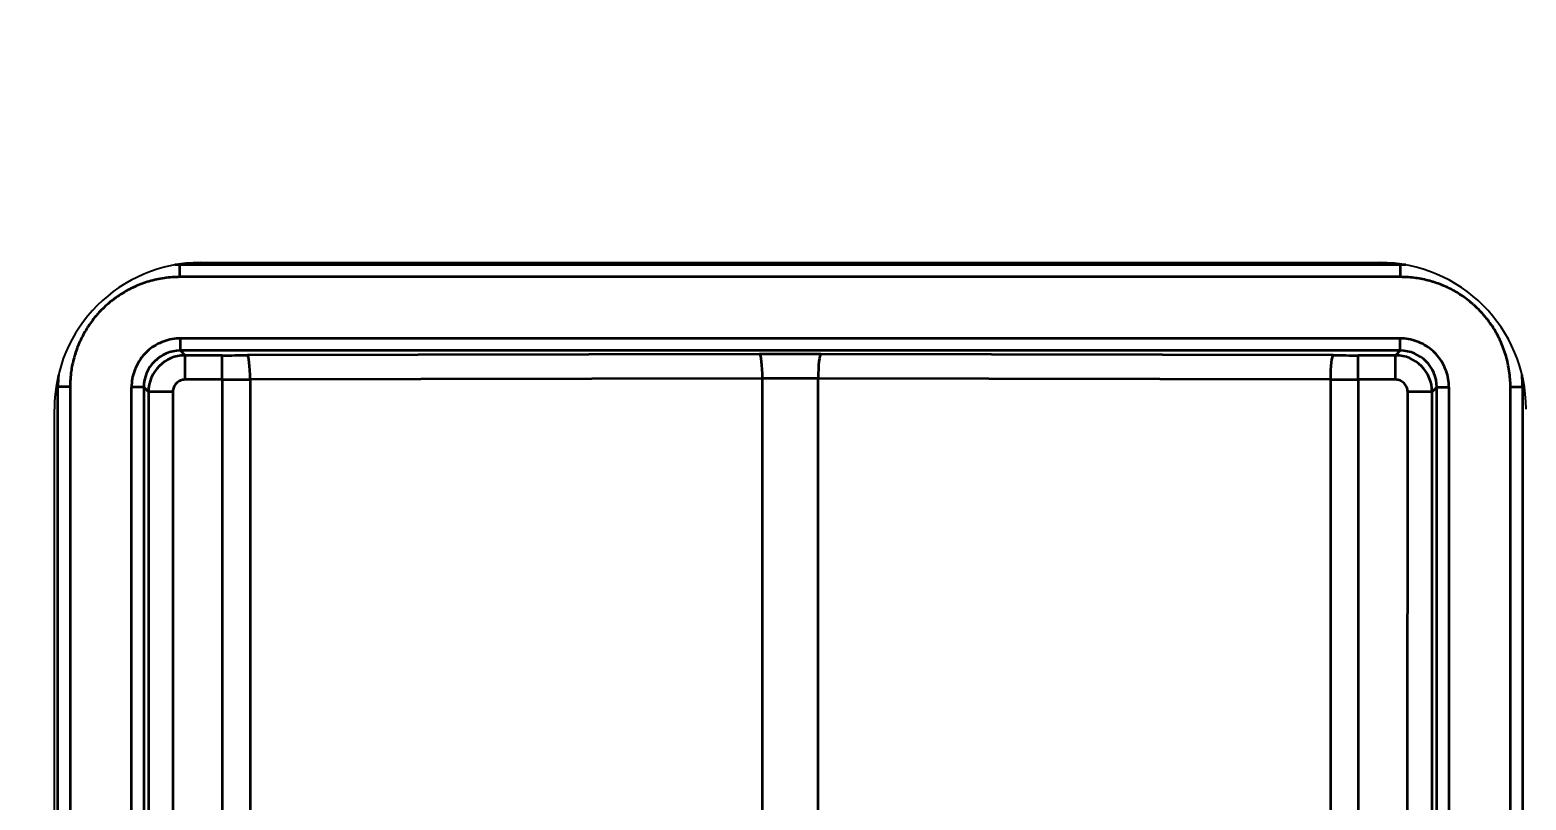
# Model space of a CAD drawing. Header units: millimetres. Extents: x 68 to 2000, y 100 to 2870.
# Drawn here: x 518.3 to 579.6, y 2404.7 to 2436.3 of the extents above; entities that cross this region are included whole.
import ezdxf

# ---------------------------------------------------------------- set-up
doc = ezdxf.new("R2010")
doc.units = ezdxf.units.MM
doc.header["$LTSCALE"] = 10
for name, color, linetype, lineweight in [('_Sichtbarkanten', 7, 'Continuous', 25), ('Bemaßung (ISO)', 7, 'Continuous', 25), ('Sichtbar schmal (ISO)', 7, 'Continuous', 35)]:
    doc.layers.add(name, color=color, linetype=linetype, lineweight=lineweight)
doc.styles.add('Notiztext (DIN)', font='verdana.ttf')
doc.dimstyles.new('Standard (DIN)', dxfattribs={"dimscale": 10, "dimtxt": 2.5, "dimasz": 2.5, "dimexe": 2, "dimexo": 4, "dimgap": 0.5, "dimtad": 1, "dimdec": 1, "dimrnd": 1e-08, "dimtxsty": 'Notiztext (DIN)', "dimcen": 0.09, "dimclrd": 256, "dimclre": 256, "dimclrt": 256, "dimadec": 0, "dimazin": 2, "dimtfac": 1, "dimtmove": 0, "dimatfit": 3, "dimfxl": 0, "dimtolj": 1, "dimtzin": 0, "dimlwd": -1, "dimlwe": -1, "dimarcsym": 0})

# ---------------------------------------------------------------- blocks, each defined once
blk = doc.blocks.new('*D76')
at = {"layer": 'Bemaßung (ISO)', "transparency": 16777216}
for p, q in [((449.279, 2523.67), (288.409, 2523.67)), ((308.409, 2498.67), (308.409, 2098.672)), ((484.32, 2073.672), (288.409, 2073.672))]:
    blk.add_line(p, q, dxfattribs=at)
for points in [[(304.243, 2498.67), (312.576, 2498.67), (308.409, 2523.67)], [(304.243, 2098.672), (312.576, 2098.672), (308.409, 2073.672)]]:
    blk.add_solid(points, dxfattribs=at)
at = {"layer": 'Defpoints', "color": 0, "transparency": 16777216}
for p in [(489.279, 2523.67), (308.409, 2073.672), (524.32, 2073.672)]:
    blk.add_point(p, dxfattribs=at)
at = {"layer": 'Bemaßung (ISO)', "transparency": 16777216, "insert": (277.385, 2267.66), "char_height": 25, "attachment_point": 1, "rotation": 90, "style": 'Notiztext (DIN)'}
blk.add_mtext('\\A1;450', dxfattribs=at)
blk = doc.blocks.new('*D78')
at = {"layer": 'Bemaßung (ISO)', "transparency": 16777216}
for p, q in [((484.438, 2423.661), (377.204, 2423.661)), ((397.204, 1748.679), (397.204, 2398.661)), ((484.438, 1723.679), (377.204, 1723.679))]:
    blk.add_line(p, q, dxfattribs=at)
for points in [[(393.038, 2398.661), (401.371, 2398.661), (397.204, 2423.661)], [(393.038, 1748.679), (401.371, 1748.679), (397.204, 1723.679)]]:
    blk.add_solid(points, dxfattribs=at)
at = {"layer": 'Defpoints', "color": 0, "transparency": 16777216}
for p in [(397.204, 2423.661), (524.438, 2423.661), (524.438, 1723.679)]:
    blk.add_point(p, dxfattribs=at)
at = {"layer": 'Bemaßung (ISO)', "transparency": 16777216, "insert": (366.18, 2043.306), "char_height": 25, "attachment_point": 1, "rotation": 90, "style": 'Notiztext (DIN)'}
blk.add_mtext('\\A1;700', dxfattribs=at)

msp = doc.modelspace()

# ---------------------------------------------------------------- linework, layer by layer
at = {"layer": '_Sichtbarkanten'}
for p, q in [((525.279, 2426.77), (573.579, 2426.77)), ((519.279, 1726.57), (519.279, 2420.77))]:
    msp.add_line(p, q, dxfattribs=at)
for centre, start, end in [((525.279, 2420.77), 90, 180), ((573.579, 2420.77), 0, 90)]:
    msp.add_arc(centre, 6, start, end, dxfattribs=at)
at = {"layer": 'Sichtbar schmal (ISO)'}
for p, q in [((524.394, 2426.704), (524.42, 2426.678)), ((574.439, 2426.678), (524.42, 2426.678)), ((524.42, 2426.179), (524.42, 2426.678)), ((574.439, 2426.678), (574.465, 2426.704)), ((574.439, 2426.179), (574.439, 2426.678)), ((574.439, 2426.179), (524.42, 2426.179)), ((574.421, 2423.661), (524.438, 2423.661)), ((524.438, 2423.161), (524.438, 2423.661)), ((574.421, 2423.161), (574.421, 2423.661)), ((574.421, 2423.161), (524.438, 2423.161)), ((524.63, 2422.969), (524.438, 2423.161)), ((524.63, 2421.974), (524.63, 2422.969)), ((526.157, 2422.969), (524.63, 2422.969)), ((526.157, 2421.974), (526.157, 2422.969)), ((548.174, 2423.012), (527.184, 2422.97)), ((571.675, 2422.97), (550.685, 2423.012)), ((574.229, 2422.969), (572.702, 2422.969)), ((572.702, 2421.974), (572.702, 2422.969)), ((574.421, 2423.161), (574.229, 2422.969)), ((574.229, 2421.974), (574.229, 2422.969)), ((519.359, 2421.741), (519.421, 2421.679)), ((519.921, 2421.679), (519.421, 2421.679)), ((519.421, 1725.661), (519.421, 2421.679)), ((519.921, 2421.679), (519.921, 1725.661)), ((522.438, 1725.678), (522.438, 2421.662)), ((522.938, 2421.662), (522.438, 2421.662)), ((522.938, 2421.662), (522.938, 1725.678)), ((523.13, 2421.469), (522.938, 2421.662)), ((526.157, 2421.974), (524.63, 2421.974)), ((526.157, 2421.974), (526.157, 2388.349)), ((548.288, 2422.018), (527.298, 2421.975)), ((527.298, 2421.975), (527.298, 2388.349)), ((548.288, 2403.764), (548.288, 2422.018)), ((571.561, 2421.975), (550.571, 2422.018)), ((550.571, 2403.764), (550.571, 2422.018)), ((571.561, 2421.975), (571.561, 2388.349)), ((574.229, 2421.974), (572.702, 2421.974)), ((572.702, 2421.974), (572.702, 2388.349)), ((575.921, 2421.662), (575.729, 2421.469)), ((575.921, 1725.678), (575.921, 2421.662)), ((575.921, 2421.662), (576.421, 2421.662)), ((576.421, 2421.662), (576.421, 1725.678)), ((578.938, 1725.661), (578.938, 2421.679)), ((578.938, 2421.679), (579.438, 2421.679)), ((579.438, 2421.679), (579.5, 2421.741)), ((579.438, 2421.679), (579.438, 1725.661)), ((523.13, 2421.469), (523.153, 2171.286)), ((524.13, 2421.474), (524.153, 2171.292)), ((574.706, 2171.292), (574.729, 2421.474)), ((575.706, 2171.286), (575.729, 2421.469))]:
    msp.add_line(p, q, dxfattribs=at)
for centre, major_axis, ratio, start_param, end_param in [((524.422, 2421.678), (3.537, -3.536), 0.999752, 2.356294, 2.397991), ((574.437, 2421.678), (3.537, 3.536), 0.999752, 0.743639, 0.785336), ((524.438, 2421.661), (1.071, -1.051), 0.999502, 2.347233, 3.917727), ((524.63, 2421.469), (-0.971, -1.143), 0.999883, 3.846181, 5.416735), ((526.157, 2423.126), (-8.998, 0), 0.017452, 1.570798, 1.685192), ((527.184, 2421.97), (-0.002, 1), 0.11413, 4.717362, 6.265617), ((549.429, 2422.821), (-10.997, 0), 0.017452, 4.597992, 4.826786), ((548.174, 2422.012), (-0.002, 1), 0.11413, 4.717362, 6.265617), ((550.685, 2422.012), (0.002, 1), 0.11413, 0.017568, 1.565823), ((571.675, 2421.97), (0.002, 1), 0.11413, 0.017568, 1.565823), ((572.702, 2423.126), (-8.998, 0), 0.017452, 1.456401, 1.570795), ((574.229, 2421.469), (-0.971, 1.143), 0.999883, 4.008043, 5.578597), ((574.42, 2421.661), (1.052, 1.07), 0.999498, 5.489673, 7.060161), ((524.422, 2421.678), (3.537, -3.536), 0.999752, 3.828562, 3.926775), ((574.437, 2421.678), (3.537, 3.536), 0.999752, 5.498041, 5.596253), ((526.157, 2422.126), (-9.998, 0), 0.015186, 1.570796, 1.685187), ((549.429, 2421.822), (-9.997, 0), 0.01972, 4.597986, 4.826791), ((572.702, 2422.126), (-9.998, 0), 0.015185, 1.456405, 1.570796), ((524.13, 2421.469), (-1, 0), 0.005236, 4.712389, 6.265732), ((574.729, 2421.469), (1, 0), 0.005236, 0.017454, 1.570797)]:
    msp.add_ellipse(centre, major_axis=major_axis, ratio=ratio, start_param=start_param, end_param=end_param, dxfattribs=at)
for points, knots in [([(524.42, 2426.179), (524.206, 2426.179), (523.994, 2426.163), (523.783, 2426.133), (523.78, 2426.133), (523.776, 2426.132), (523.772, 2426.132), (523.565, 2426.101), (523.36, 2426.057), (523.158, 2425.998), (522.956, 2425.939), (522.758, 2425.866), (522.567, 2425.779), (522.562, 2425.777), (522.558, 2425.775), (522.554, 2425.773), (522.367, 2425.688), (522.186, 2425.59), (522.012, 2425.48), (522.004, 2425.475), (521.997, 2425.47), (521.989, 2425.465), (521.82, 2425.357), (521.658, 2425.237), (521.505, 2425.106), (521.494, 2425.098), (521.484, 2425.089), (521.474, 2425.08), (521.325, 2424.951), (521.185, 2424.813), (521.055, 2424.665), (521.043, 2424.652), (521.031, 2424.639), (521.019, 2424.625), (520.893, 2424.48), (520.776, 2424.326), (520.67, 2424.166), (520.658, 2424.147), (520.646, 2424.129), (520.634, 2424.11), (520.533, 2423.953), (520.441, 2423.788), (520.36, 2423.619), (520.349, 2423.594), (520.337, 2423.57), (520.326, 2423.546), (520.248, 2423.374), (520.18, 2423.197), (520.124, 2423.016), (520.116, 2422.992), (520.109, 2422.967), (520.102, 2422.943), (520.046, 2422.752), (520.003, 2422.558), (519.973, 2422.362), (519.971, 2422.347), (519.968, 2422.331), (519.966, 2422.316), (519.936, 2422.105), (519.921, 2421.893), (519.921, 2421.679)], [0, 0, 0, 0, 0.090909, 0.090909, 0.090909, 0.092583, 0.092583, 0.092583, 0.181555, 0.181555, 0.181555, 0.2707, 0.2707, 0.2707, 0.272727, 0.272727, 0.272727, 0.359761, 0.359761, 0.359761, 0.363636, 0.363636, 0.363636, 0.448839, 0.448839, 0.448839, 0.454545, 0.454545, 0.454545, 0.53792, 0.53792, 0.53792, 0.545455, 0.545455, 0.545455, 0.627084, 0.627084, 0.627084, 0.636364, 0.636364, 0.636364, 0.715901, 0.715901, 0.715901, 0.727273, 0.727273, 0.727273, 0.807431, 0.807431, 0.807431, 0.818182, 0.818182, 0.818182, 0.902459, 0.902459, 0.902459, 0.909091, 0.909091, 0.909091, 1, 1, 1, 1]), ([(578.938, 2421.679), (578.938, 2421.893), (578.923, 2422.105), (578.893, 2422.316), (578.892, 2422.32), (578.892, 2422.323), (578.891, 2422.327), (578.861, 2422.534), (578.816, 2422.739), (578.758, 2422.941), (578.699, 2423.143), (578.626, 2423.34), (578.539, 2423.532), (578.537, 2423.537), (578.535, 2423.541), (578.533, 2423.546), (578.448, 2423.732), (578.35, 2423.913), (578.24, 2424.087), (578.235, 2424.095), (578.23, 2424.103), (578.225, 2424.11), (578.116, 2424.28), (577.996, 2424.441), (577.866, 2424.594), (577.857, 2424.605), (577.848, 2424.615), (577.84, 2424.625), (577.711, 2424.774), (577.572, 2424.914), (577.426, 2425.044), (577.412, 2425.056), (577.399, 2425.068), (577.385, 2425.08), (577.24, 2425.206), (577.086, 2425.323), (576.926, 2425.429), (576.907, 2425.441), (576.889, 2425.453), (576.87, 2425.465), (576.712, 2425.566), (576.548, 2425.658), (576.379, 2425.739), (576.354, 2425.75), (576.33, 2425.762), (576.305, 2425.773), (576.133, 2425.852), (575.956, 2425.919), (575.776, 2425.975), (575.751, 2425.983), (575.727, 2425.99), (575.703, 2425.997), (575.512, 2426.053), (575.317, 2426.096), (575.122, 2426.126), (575.106, 2426.129), (575.091, 2426.131), (575.075, 2426.133), (574.864, 2426.163), (574.653, 2426.179), (574.439, 2426.179)], [0, 0, 0, 0, 0.090909, 0.090909, 0.090909, 0.092526, 0.092526, 0.092526, 0.181474, 0.181474, 0.181474, 0.270619, 0.270619, 0.270619, 0.272727, 0.272727, 0.272727, 0.359674, 0.359674, 0.359674, 0.363636, 0.363636, 0.363636, 0.448748, 0.448748, 0.448748, 0.454545, 0.454545, 0.454545, 0.537825, 0.537825, 0.537825, 0.545455, 0.545455, 0.545455, 0.626977, 0.626977, 0.626977, 0.636364, 0.636364, 0.636364, 0.715799, 0.715799, 0.715799, 0.727273, 0.727273, 0.727273, 0.807392, 0.807392, 0.807392, 0.818182, 0.818182, 0.818182, 0.902461, 0.902461, 0.902461, 0.909091, 0.909091, 0.909091, 1, 1, 1, 1]), ([(524.438, 2423.661), (524.323, 2423.661), (524.208, 2423.651), (524.094, 2423.631), (523.98, 2423.611), (523.866, 2423.581), (523.755, 2423.541), (523.645, 2423.501), (523.538, 2423.451), (523.436, 2423.392), (523.335, 2423.334), (523.24, 2423.267), (523.151, 2423.192), (523.062, 2423.117), (522.98, 2423.035), (522.905, 2422.946), (522.83, 2422.857), (522.763, 2422.761), (522.705, 2422.659), (522.646, 2422.557), (522.596, 2422.45), (522.557, 2422.34), (522.517, 2422.229), (522.487, 2422.116), (522.467, 2422.002), (522.448, 2421.889), (522.438, 2421.776), (522.438, 2421.662)], [0, 0, 0, 0, 0.111111, 0.111111, 0.111111, 0.222222, 0.222222, 0.222222, 0.333333, 0.333333, 0.333333, 0.444444, 0.444444, 0.444444, 0.555556, 0.555556, 0.555556, 0.666667, 0.666667, 0.666667, 0.777778, 0.777778, 0.777778, 0.888889, 0.888889, 0.888889, 1, 1, 1, 1]), ([(576.421, 2421.662), (576.421, 2421.776), (576.411, 2421.889), (576.392, 2422.002), (576.372, 2422.116), (576.342, 2422.229), (576.302, 2422.34), (576.263, 2422.45), (576.213, 2422.557), (576.154, 2422.659), (576.096, 2422.761), (576.028, 2422.857), (575.954, 2422.946), (575.879, 2423.035), (575.797, 2423.117), (575.708, 2423.192), (575.619, 2423.267), (575.524, 2423.334), (575.422, 2423.392), (575.321, 2423.451), (575.214, 2423.501), (575.104, 2423.541), (574.993, 2423.581), (574.879, 2423.611), (574.765, 2423.631), (574.65, 2423.651), (574.536, 2423.661), (574.421, 2423.661)], [0, 0, 0, 0, 0.111111, 0.111111, 0.111111, 0.222222, 0.222222, 0.222222, 0.333333, 0.333333, 0.333333, 0.444444, 0.444444, 0.444444, 0.555556, 0.555556, 0.555556, 0.666667, 0.666667, 0.666667, 0.777778, 0.777778, 0.777778, 0.888889, 0.888889, 0.888889, 1, 1, 1, 1])]:
    msp.add_open_spline(points, degree=3, knots=knots, dxfattribs=at)
for points in [[(524.63, 2421.974), (524.597, 2421.974), (524.532, 2421.968), (524.437, 2421.939), (524.35, 2421.893), (524.274, 2421.83), (524.212, 2421.754), (524.165, 2421.667), (524.137, 2421.572), (524.13, 2421.508), (524.13, 2421.474)], [(574.729, 2421.474), (574.729, 2421.508), (574.722, 2421.572), (574.694, 2421.667), (574.647, 2421.754), (574.585, 2421.83), (574.508, 2421.893), (574.421, 2421.939), (574.327, 2421.968), (574.262, 2421.974), (574.229, 2421.974)]]:
    msp.add_open_spline(points, degree=3, dxfattribs=at)

# ---------------------------------------------------------------- dimensions: what is measured, and where the dimension line sits
at = {"layer": 'Bemaßung (ISO)'}
for base, p1, p2, picture, middle in [((308.409, 2073.672), (489.279, 2523.67), (524.32, 2073.672), '*D76', (308.409, 2298.671)), ((397.204, 2423.661), (524.438, 1723.679), (524.438, 2423.661), '*D78', (397.204, 2073.67))]:
    dim = msp.add_linear_dim(base=base, p1=p1, p2=p2, angle=90, dimstyle='Standard (DIN)', override={"dimdec": 1, "dimtp": 0, "dimtm": 0, "dimtdec": 2, "dimtofl": 0, "dimatfit": 1}, dxfattribs=at)
    dim.commit()
    dim.dimension.update_dxf_attribs({"geometry": picture, "text_midpoint": middle, "dimtype": 160})

doc.saveas('drawing.dxf')
